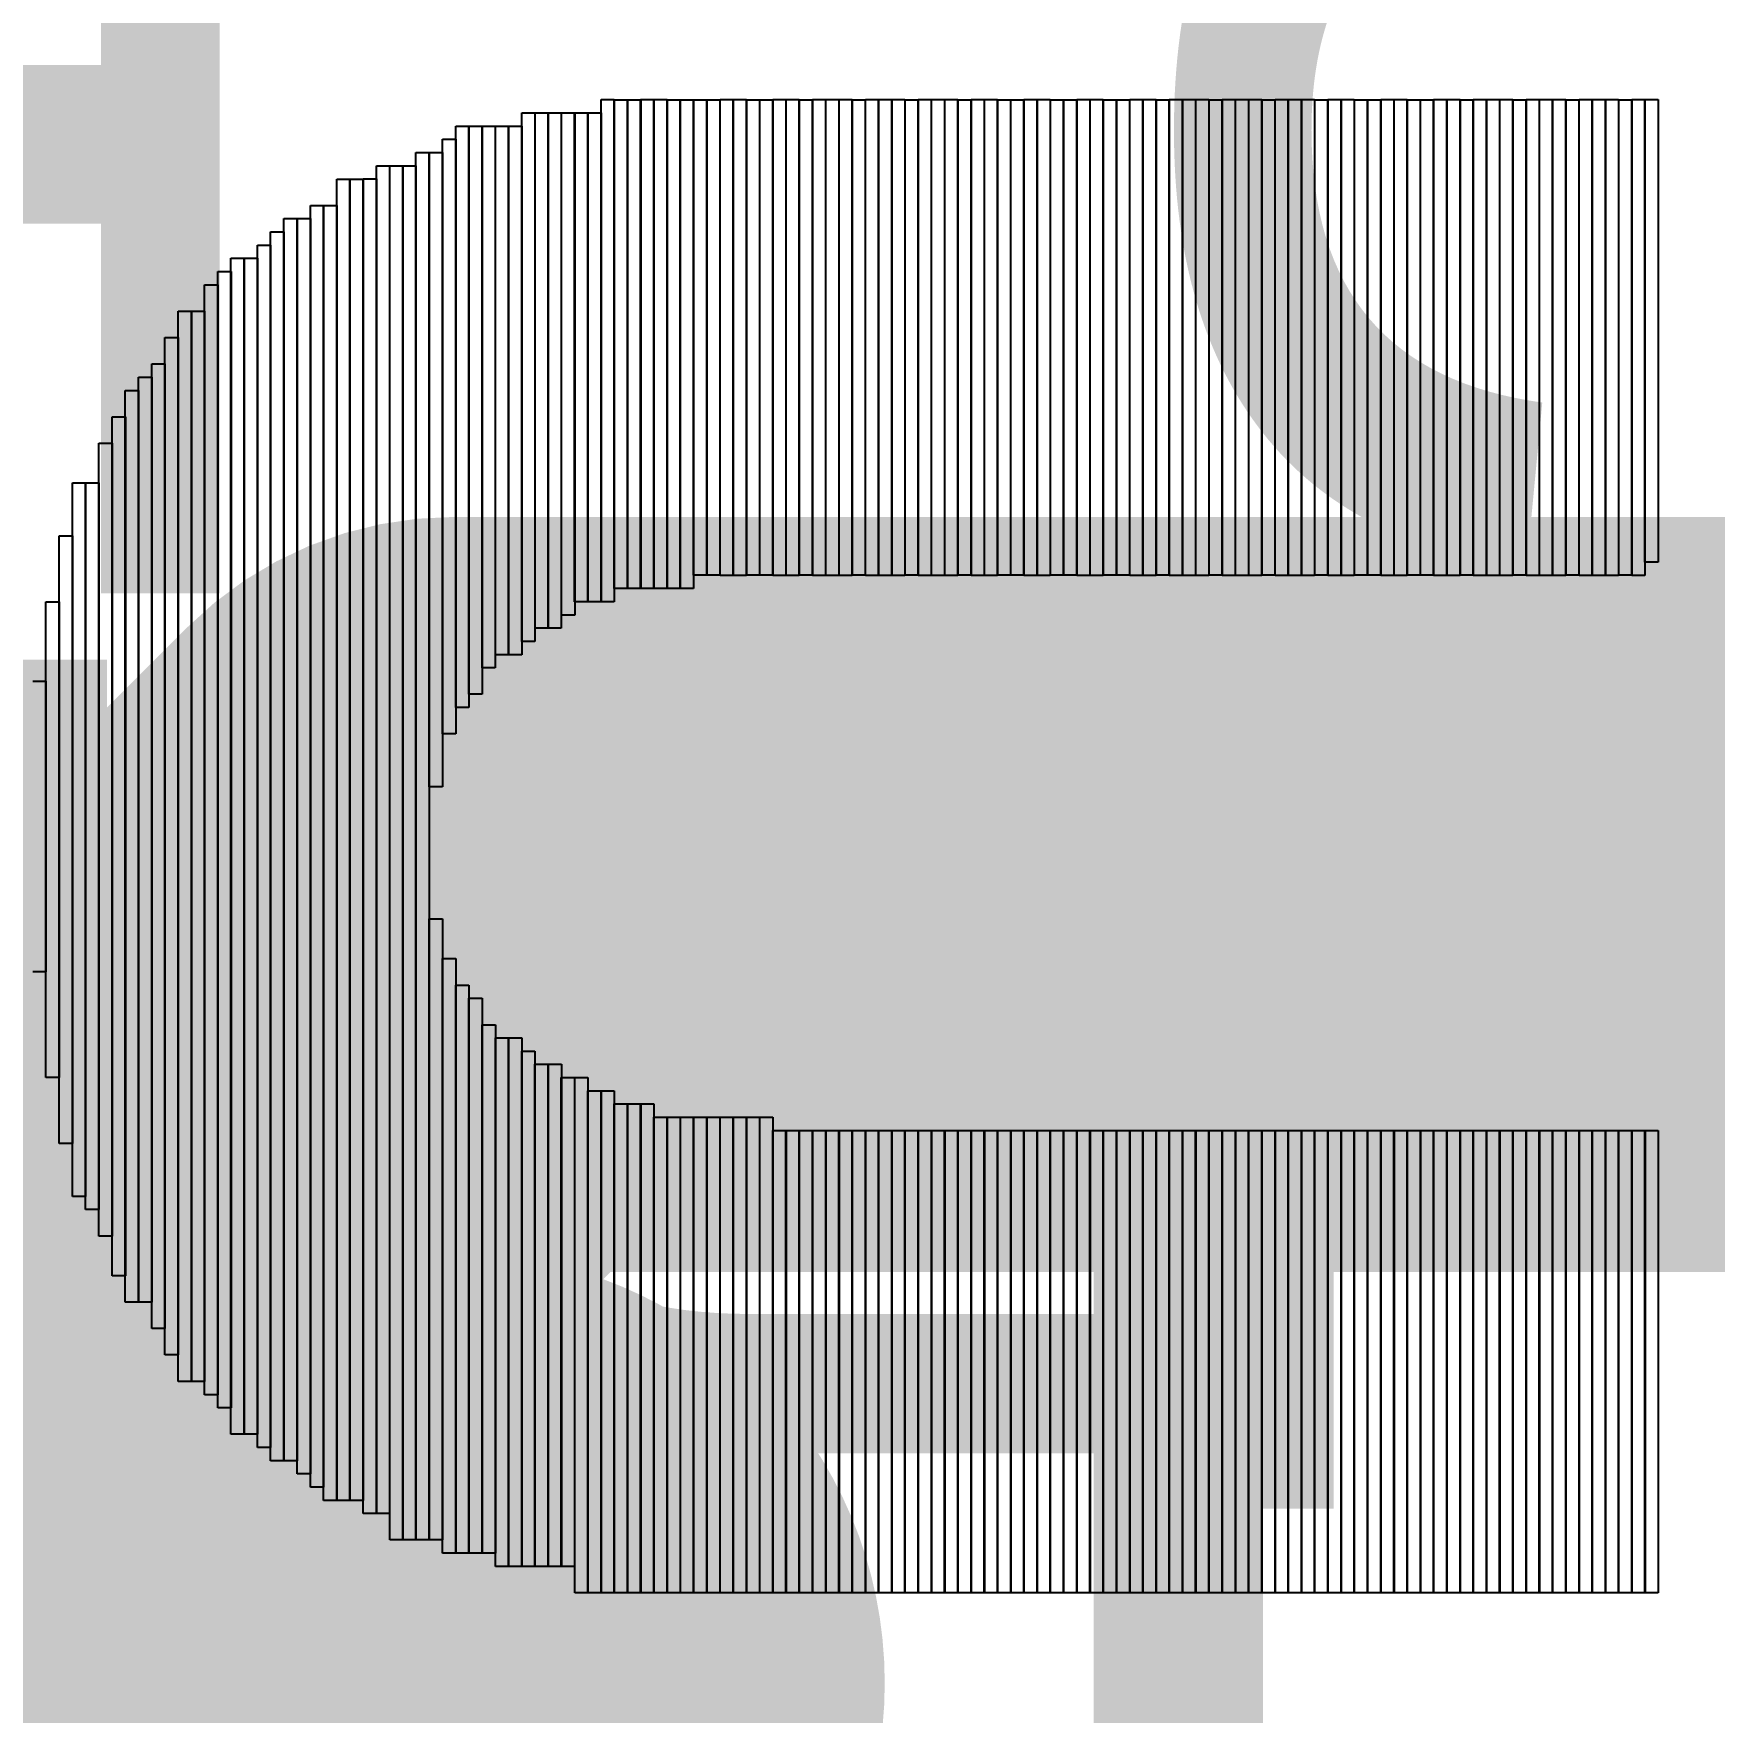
# Model space of a CAD drawing. Header units: inches. Extents: x -2.12 to 4.45, y -3.15 to 1.57.
# Drawn here: x -0.4183 to -0.3181, y -0.2493 to -0.1493 of the extents above; entities that cross this region are included whole.
import ezdxf

# ---------------------------------------------------------------- set-up
doc = ezdxf.new("R2010")
doc.units = ezdxf.units.IN
doc.header["$MEASUREMENT"] = 0
for name, color, linetype in [('Bottom', 5, 'Continuous'), ('Bottom 3D Body', 56, 'Continuous'), ('Bottom Overlay', 54, 'Continuous'), ('Bottom Paste', 16, 'Continuous'), ('Bottom Solder', 6, 'Continuous'), ('Measures', 56, 'Continuous'), ('Top', 1, 'Continuous'), ('tPlace', 56, 'Continuous')]:
    doc.layers.add(name, color=color, linetype=linetype)
doc.styles.add('Arial', font='', dxfattribs={"height": 0.2})
doc.styles.add('Courier New', font='', dxfattribs={"height": 0.2})
doc.styles.get('Arial').set_extended_font_data('Arial')
doc.styles.get('Courier New').set_extended_font_data('Courier New')

# ---------------------------------------------------------------- blocks, each defined once
blk = doc.blocks.new('CONN_QTH_030_02_L_D_A_K_FR_S00_72')
at = {"layer": 'Measures', "style": 'Courier New'}
blk.add_text('0.032in/0.813mm', height=0.03875, dxfattribs=at).set_placement((-0.952, -0.136))
blk = doc.blocks.new('TP11R_B_78')
at = {"layer": 'Bottom'}
h = blk.add_hatch(color=5, dxfattribs=at)
edge = h.paths.add_edge_path()
edge.add_arc((0, 0), 0.02166, 0, 360)
at = {"layer": 'Bottom Paste'}
h = blk.add_hatch(color=16, dxfattribs=at)
edge = h.paths.add_edge_path()
edge.add_arc((0, 0), 0.02166, 0, 360)
at = {"layer": 'Bottom Solder'}
h = blk.add_hatch(color=6, dxfattribs=at)
edge = h.paths.add_edge_path()
edge.add_arc((0, 0), 0.02566, 0, 360)
at = {"layer": 'Bottom 3D Body', "style": 'Courier New', "text_generation_flag": 2}
blk.add_text('>TP_SIGNAL_NAME', height=0.0610235, rotation=180, dxfattribs=at).set_placement((0, 0.075))

msp = doc.modelspace()

# ---------------------------------------------------------------- linework, layer by layer
at = {"layer": 'Bottom', "const_width": 0.05}
msp.add_lwpolyline([(-0.4932, -0.24761), (-0.3932, -0.24761)], dxfattribs=at)
at = {"layer": 'Bottom', "const_width": 0.025}
msp.add_lwpolyline([(-0.4057, -0.24761, 1), (-0.3807, -0.24761, 1)], format="xyb", close=True, dxfattribs=at)
at = {"layer": 'Top', "const_width": 0.045}
for points in [[(-0.4412, -0.24861), (-0.3932, -0.20061)], [(-0.3932, -0.20061), (0.0078, -0.20061)]]:
    msp.add_lwpolyline(points, dxfattribs=at)
at = {"layer": 'Top', "const_width": 0.0225}
msp.add_lwpolyline([(-0.40445, -0.20061, 1), (-0.38195, -0.20061, 1)], format="xyb", close=True, dxfattribs=at)
msp.add_lwpolyline([(-0.40445, -0.20061, 1), (-0.38195, -0.20061, 1)], format="xyb", close=True, dxfattribs=at)
at = {"layer": 'tPlace'}
for p, q in [((-0.38917, -0.18553), (-0.38917, -0.15404)), ((-0.38917, -0.15404), (-0.38838, -0.15404)), ((-0.38838, -0.15404), (-0.38838, -0.18553)), ((-0.388375, -0.184745), (-0.388375, -0.154035)), ((-0.388375, -0.154035), (-0.387595, -0.154035)), ((-0.387595, -0.154035), (-0.387595, -0.184745)), ((-0.38759, -0.18474), (-0.38759, -0.15404)), ((-0.38759, -0.15404), (-0.38681, -0.15404)), ((-0.38681, -0.15404), (-0.38681, -0.18474)), ((-0.386805, -0.183955), (-0.386805, -0.154035)), ((-0.386805, -0.154035), (-0.386015, -0.154035)), ((-0.38602, -0.18317), (-0.38602, -0.15404)), ((-0.38602, -0.15404), (-0.38523, -0.15404)), ((-0.386015, -0.154035), (-0.386015, -0.183955)), ((-0.38523, -0.18317), (-0.38523, -0.15404)), ((-0.38523, -0.15404), (-0.38444, -0.15404)), ((-0.38523, -0.15404), (-0.38523, -0.18317)), ((-0.384445, -0.183165), (-0.384445, -0.153245)), ((-0.384445, -0.153245), (-0.383655, -0.153245)), ((-0.38444, -0.15404), (-0.38444, -0.18317)), ((-0.38366, -0.18238), (-0.38366, -0.15325)), ((-0.38366, -0.15325), (-0.38287, -0.15325)), ((-0.383655, -0.153245), (-0.383655, -0.183165)), ((-0.38287, -0.18238), (-0.38287, -0.15325)), ((-0.38287, -0.15325), (-0.38208, -0.15325)), ((-0.38287, -0.15325), (-0.38287, -0.18238)), ((-0.382085, -0.182385), (-0.382085, -0.153245)), ((-0.382085, -0.153245), (-0.381295, -0.153245)), ((-0.38208, -0.15325), (-0.38208, -0.18238)), ((-0.381295, -0.182385), (-0.381295, -0.153245)), ((-0.381295, -0.153245), (-0.380505, -0.153245)), ((-0.381295, -0.153245), (-0.381295, -0.182385)), ((-0.38051, -0.18238), (-0.38051, -0.15325)), ((-0.38051, -0.15325), (-0.37972, -0.15325)), ((-0.380505, -0.153245), (-0.380505, -0.182385)), ((-0.37972, -0.18238), (-0.37972, -0.15325)), ((-0.37972, -0.15325), (-0.37893, -0.15325)), ((-0.37972, -0.15325), (-0.37972, -0.18238)), ((-0.37893, -0.18159), (-0.37893, -0.15325)), ((-0.37893, -0.15325), (-0.37815, -0.15325)), ((-0.37893, -0.15325), (-0.37893, -0.18238)), ((-0.37815, -0.15325), (-0.37815, -0.18159)), ((-0.37814, -0.18159), (-0.37814, -0.15325)), ((-0.37814, -0.15325), (-0.37736, -0.15325)), ((-0.37736, -0.15325), (-0.37736, -0.18159)), ((-0.377355, -0.181595), (-0.377355, -0.153245)), ((-0.377355, -0.153245), (-0.376575, -0.153245)), ((-0.376575, -0.153245), (-0.376575, -0.181595)), ((-0.376565, -0.181595), (-0.376565, -0.153245)), ((-0.376565, -0.153245), (-0.375785, -0.153245)), ((-0.375785, -0.153245), (-0.375785, -0.181595)), ((-0.37578, -0.18159), (-0.37578, -0.15325)), ((-0.37578, -0.15325), (-0.375, -0.15325)), ((-0.375, -0.15325), (-0.375, -0.18159)), ((-0.37499, -0.18159), (-0.37499, -0.15325)), ((-0.37499, -0.15325), (-0.37421, -0.15325)), ((-0.37421, -0.15325), (-0.37421, -0.18159)), ((-0.374205, -0.181595), (-0.374205, -0.153245)), ((-0.374205, -0.153245), (-0.373425, -0.153245)), ((-0.373425, -0.153245), (-0.373425, -0.181595)), ((-0.373415, -0.181595), (-0.373415, -0.153245)), ((-0.373415, -0.153245), (-0.372635, -0.153245)), ((-0.372635, -0.153245), (-0.372635, -0.181595)), ((-0.37263, -0.18159), (-0.37263, -0.15325)), ((-0.37263, -0.15325), (-0.37185, -0.15325)), ((-0.37185, -0.15325), (-0.37185, -0.18159)), ((-0.371845, -0.181595), (-0.371845, -0.153245)), ((-0.371845, -0.153245), (-0.371065, -0.153245)), ((-0.371065, -0.153245), (-0.371065, -0.181595)), ((-0.371055, -0.181595), (-0.371055, -0.153245)), ((-0.371055, -0.153245), (-0.370275, -0.153245)), ((-0.370275, -0.153245), (-0.370275, -0.181595)), ((-0.370265, -0.181595), (-0.370265, -0.153245)), ((-0.370265, -0.153245), (-0.369485, -0.153245)), ((-0.369485, -0.153245), (-0.369485, -0.181595)), ((-0.36948, -0.18159), (-0.36948, -0.15325)), ((-0.36948, -0.15325), (-0.3687, -0.15325)), ((-0.3687, -0.15325), (-0.3687, -0.18159)), ((-0.368695, -0.181595), (-0.368695, -0.153245)), ((-0.368695, -0.153245), (-0.367915, -0.153245)), ((-0.367915, -0.153245), (-0.367915, -0.181595)), ((-0.367905, -0.181595), (-0.367905, -0.153245)), ((-0.367905, -0.153245), (-0.367125, -0.153245)), ((-0.367125, -0.153245), (-0.367125, -0.181595)), ((-0.367115, -0.181595), (-0.367115, -0.153245)), ((-0.367115, -0.153245), (-0.366335, -0.153245)), ((-0.366335, -0.153245), (-0.366335, -0.181595)), ((-0.36633, -0.18159), (-0.36633, -0.15325)), ((-0.36633, -0.15325), (-0.36555, -0.15325)), ((-0.36555, -0.15325), (-0.36555, -0.18159)), ((-0.365545, -0.181595), (-0.365545, -0.153245)), ((-0.365545, -0.153245), (-0.364765, -0.153245)), ((-0.364765, -0.153245), (-0.364765, -0.181595)), ((-0.364755, -0.181595), (-0.364755, -0.153245)), ((-0.364755, -0.153245), (-0.363975, -0.153245)), ((-0.363975, -0.153245), (-0.363975, -0.181595)), ((-0.363965, -0.181595), (-0.363965, -0.153245)), ((-0.363965, -0.153245), (-0.363185, -0.153245)), ((-0.363185, -0.153245), (-0.363185, -0.181595)), ((-0.36318, -0.18159), (-0.36318, -0.15325)), ((-0.36318, -0.15325), (-0.3624, -0.15325)), ((-0.3624, -0.15325), (-0.3624, -0.18159)), ((-0.362395, -0.181595), (-0.362395, -0.153245)), ((-0.362395, -0.153245), (-0.361615, -0.153245)), ((-0.361615, -0.153245), (-0.361615, -0.181595)), ((-0.361605, -0.181595), (-0.361605, -0.153245)), ((-0.361605, -0.153245), (-0.360825, -0.153245)), ((-0.360825, -0.153245), (-0.360825, -0.181595)), ((-0.36082, -0.18159), (-0.36082, -0.15325)), ((-0.36082, -0.15325), (-0.36004, -0.15325)), ((-0.36004, -0.15325), (-0.36004, -0.18159)), ((-0.36003, -0.18159), (-0.36003, -0.15325)), ((-0.36003, -0.15325), (-0.35925, -0.15325)), ((-0.35925, -0.15325), (-0.35925, -0.18159)), ((-0.359245, -0.181595), (-0.359245, -0.153245)), ((-0.359245, -0.153245), (-0.358465, -0.153245)), ((-0.358465, -0.153245), (-0.358465, -0.181595)), ((-0.358455, -0.181595), (-0.358455, -0.153245)), ((-0.358455, -0.153245), (-0.357675, -0.153245)), ((-0.357675, -0.153245), (-0.357675, -0.181595)), ((-0.35767, -0.18159), (-0.35767, -0.15325)), ((-0.35767, -0.15325), (-0.35689, -0.15325)), ((-0.35689, -0.15325), (-0.35689, -0.18159)), ((-0.35688, -0.18159), (-0.35688, -0.15325)), ((-0.35688, -0.15325), (-0.3561, -0.15325)), ((-0.3561, -0.15325), (-0.3561, -0.18159)), ((-0.356095, -0.181595), (-0.356095, -0.153245)), ((-0.356095, -0.153245), (-0.355315, -0.153245)), ((-0.355315, -0.153245), (-0.355315, -0.181595)), ((-0.355305, -0.181595), (-0.355305, -0.153245)), ((-0.355305, -0.153245), (-0.354525, -0.153245)), ((-0.354525, -0.153245), (-0.354525, -0.181595)), ((-0.35452, -0.18159), (-0.35452, -0.15325)), ((-0.35452, -0.15325), (-0.35374, -0.15325)), ((-0.35374, -0.15325), (-0.35374, -0.18159)), ((-0.35373, -0.18159), (-0.35373, -0.15325)), ((-0.35373, -0.15325), (-0.35295, -0.15325)), ((-0.35295, -0.15325), (-0.35295, -0.18159)), ((-0.352945, -0.181595), (-0.352945, -0.153245)), ((-0.352945, -0.153245), (-0.352165, -0.153245)), ((-0.352165, -0.153245), (-0.352165, -0.181595)), ((-0.352155, -0.181595), (-0.352155, -0.153245)), ((-0.352155, -0.153245), (-0.351375, -0.153245)), ((-0.351375, -0.153245), (-0.351375, -0.181595)), ((-0.35137, -0.18159), (-0.35137, -0.15325)), ((-0.35137, -0.15325), (-0.35059, -0.15325)), ((-0.35059, -0.15325), (-0.35059, -0.18159)), ((-0.350585, -0.181595), (-0.350585, -0.153245)), ((-0.350585, -0.153245), (-0.349805, -0.153245)), ((-0.349805, -0.153245), (-0.349805, -0.181595)), ((-0.349795, -0.181595), (-0.349795, -0.153245)), ((-0.349795, -0.153245), (-0.349015, -0.153245)), ((-0.349015, -0.153245), (-0.349015, -0.181595)), ((-0.349005, -0.181595), (-0.349005, -0.153245)), ((-0.349005, -0.153245), (-0.348225, -0.153245)), ((-0.348225, -0.153245), (-0.348225, -0.181595)), ((-0.34822, -0.18159), (-0.34822, -0.15325)), ((-0.34822, -0.15325), (-0.34744, -0.15325)), ((-0.34744, -0.15325), (-0.34744, -0.18159)), ((-0.347435, -0.181595), (-0.347435, -0.153245)), ((-0.347435, -0.153245), (-0.346655, -0.153245)), ((-0.346655, -0.153245), (-0.346655, -0.181595)), ((-0.346645, -0.181595), (-0.346645, -0.153245)), ((-0.346645, -0.153245), (-0.345865, -0.153245)), ((-0.345865, -0.153245), (-0.345865, -0.181595)), ((-0.345855, -0.181595), (-0.345855, -0.153245)), ((-0.345855, -0.153245), (-0.345075, -0.153245)), ((-0.345075, -0.153245), (-0.345075, -0.181595)), ((-0.34507, -0.18159), (-0.34507, -0.15325)), ((-0.34507, -0.15325), (-0.34429, -0.15325)), ((-0.34429, -0.15325), (-0.34429, -0.18159)), ((-0.344285, -0.181595), (-0.344285, -0.153245)), ((-0.344285, -0.153245), (-0.343505, -0.153245)), ((-0.343505, -0.153245), (-0.343505, -0.181595)), ((-0.343495, -0.181595), (-0.343495, -0.153245)), ((-0.343495, -0.153245), (-0.342715, -0.153245)), ((-0.342715, -0.153245), (-0.342715, -0.181595)), ((-0.342705, -0.181595), (-0.342705, -0.153245)), ((-0.342705, -0.153245), (-0.341925, -0.153245)), ((-0.341925, -0.153245), (-0.341925, -0.181595)), ((-0.34192, -0.18159), (-0.34192, -0.15325)), ((-0.34192, -0.15325), (-0.34114, -0.15325)), ((-0.34114, -0.15325), (-0.34114, -0.18159)), ((-0.341135, -0.181595), (-0.341135, -0.153245)), ((-0.341135, -0.153245), (-0.340355, -0.153245)), ((-0.340355, -0.153245), (-0.340355, -0.181595)), ((-0.340345, -0.181595), (-0.340345, -0.153245)), ((-0.340345, -0.153245), (-0.339565, -0.153245)), ((-0.339565, -0.153245), (-0.339565, -0.181595)), ((-0.33956, -0.18159), (-0.33956, -0.15325)), ((-0.33956, -0.15325), (-0.33878, -0.15325)), ((-0.33878, -0.15325), (-0.33878, -0.18159)), ((-0.33877, -0.18159), (-0.33877, -0.15325)), ((-0.33877, -0.15325), (-0.33799, -0.15325)), ((-0.33799, -0.15325), (-0.33799, -0.18159)), ((-0.337985, -0.181595), (-0.337985, -0.153245)), ((-0.337985, -0.153245), (-0.337205, -0.153245)), ((-0.337205, -0.153245), (-0.337205, -0.181595)), ((-0.337195, -0.181595), (-0.337195, -0.153245)), ((-0.337195, -0.153245), (-0.336415, -0.153245)), ((-0.336415, -0.153245), (-0.336415, -0.181595)), ((-0.33641, -0.18159), (-0.33641, -0.15325)), ((-0.33641, -0.15325), (-0.33563, -0.15325)), ((-0.33563, -0.15325), (-0.33563, -0.18159)), ((-0.33562, -0.18159), (-0.33562, -0.15325)), ((-0.33562, -0.15325), (-0.33484, -0.15325)), ((-0.33484, -0.15325), (-0.33484, -0.18159)), ((-0.334835, -0.181595), (-0.334835, -0.153245)), ((-0.334835, -0.153245), (-0.334055, -0.153245)), ((-0.334055, -0.153245), (-0.334055, -0.181595)), ((-0.334045, -0.181595), (-0.334045, -0.153245)), ((-0.334045, -0.153245), (-0.333265, -0.153245)), ((-0.333265, -0.153245), (-0.333265, -0.181595)), ((-0.33326, -0.18159), (-0.33326, -0.15325)), ((-0.33326, -0.15325), (-0.33248, -0.15325)), ((-0.33248, -0.15325), (-0.33248, -0.18159)), ((-0.332475, -0.181595), (-0.332475, -0.153245)), ((-0.332475, -0.153245), (-0.331695, -0.153245)), ((-0.331695, -0.153245), (-0.331695, -0.181595)), ((-0.331685, -0.181595), (-0.331685, -0.153245)), ((-0.331685, -0.153245), (-0.330905, -0.153245)), ((-0.330905, -0.153245), (-0.330905, -0.181595)), ((-0.330895, -0.181595), (-0.330895, -0.153245)), ((-0.330895, -0.153245), (-0.330115, -0.153245)), ((-0.330115, -0.153245), (-0.330115, -0.181595)), ((-0.33011, -0.18159), (-0.33011, -0.15325)), ((-0.33011, -0.15325), (-0.32933, -0.15325)), ((-0.32933, -0.15325), (-0.32933, -0.18159)), ((-0.329325, -0.181595), (-0.329325, -0.153245)), ((-0.329325, -0.153245), (-0.328545, -0.153245)), ((-0.328545, -0.153245), (-0.328545, -0.181595)), ((-0.328535, -0.181595), (-0.328535, -0.153245)), ((-0.328535, -0.153245), (-0.327755, -0.153245)), ((-0.327755, -0.153245), (-0.327755, -0.181595)), ((-0.327745, -0.181595), (-0.327745, -0.153245)), ((-0.327745, -0.153245), (-0.326965, -0.153245)), ((-0.326965, -0.153245), (-0.326965, -0.181595)), ((-0.32696, -0.18159), (-0.32696, -0.15325)), ((-0.32696, -0.15325), (-0.32618, -0.15325)), ((-0.32618, -0.15325), (-0.32618, -0.18159)), ((-0.326175, -0.181595), (-0.326175, -0.153245)), ((-0.326175, -0.153245), (-0.325395, -0.153245)), ((-0.325395, -0.153245), (-0.325395, -0.181595)), ((-0.325385, -0.181595), (-0.325385, -0.153245)), ((-0.325385, -0.153245), (-0.324605, -0.153245)), ((-0.324605, -0.153245), (-0.324605, -0.181595)), ((-0.324595, -0.181595), (-0.324595, -0.153245)), ((-0.324595, -0.153245), (-0.323815, -0.153245)), ((-0.323815, -0.153245), (-0.323815, -0.181595)), ((-0.32381, -0.18159), (-0.32381, -0.15325)), ((-0.32381, -0.15325), (-0.32303, -0.15325)), ((-0.32303, -0.15325), (-0.32303, -0.18159)), ((-0.323025, -0.181595), (-0.323025, -0.153245)), ((-0.323025, -0.153245), (-0.322245, -0.153245)), ((-0.322245, -0.180805), (-0.322245, -0.153245)), ((-0.322245, -0.153245), (-0.321455, -0.153245)), ((-0.322245, -0.153245), (-0.322245, -0.181595)), ((-0.321455, -0.153245), (-0.321455, -0.180805)), ((-0.393105, -0.189465), (-0.393105, -0.154825)), ((-0.393105, -0.154825), (-0.392315, -0.154825)), ((-0.39232, -0.18868), (-0.39232, -0.15483)), ((-0.39232, -0.15483), (-0.39153, -0.15483)), ((-0.392315, -0.154825), (-0.392315, -0.189465)), ((-0.391535, -0.187105), (-0.391535, -0.154825)), ((-0.391535, -0.154825), (-0.390745, -0.154825)), ((-0.39153, -0.15483), (-0.39153, -0.18868)), ((-0.390745, -0.154825), (-0.390745, -0.187105)), ((-0.39074, -0.18632), (-0.39074, -0.15482)), ((-0.39074, -0.15482), (-0.38996, -0.15482)), ((-0.38996, -0.15482), (-0.38996, -0.18632)), ((-0.38995, -0.18632), (-0.38995, -0.15482)), ((-0.38995, -0.15482), (-0.38917, -0.15482)), ((-0.38917, -0.15482), (-0.38917, -0.18632)), ((-0.393895, -0.191045), (-0.393895, -0.155605)), ((-0.393895, -0.155605), (-0.393105, -0.155605)), ((-0.393105, -0.155605), (-0.393105, -0.191045)), ((-0.39783, -0.2375), (-0.39783, -0.15719)), ((-0.39783, -0.15719), (-0.39704, -0.15719)), ((-0.39704, -0.15719), (-0.39704, -0.2375)), ((-0.397035, -0.239075), (-0.397035, -0.157185)), ((-0.397035, -0.157185), (-0.396255, -0.157185)), ((-0.396255, -0.239075), (-0.396255, -0.157185)), ((-0.396255, -0.157185), (-0.395475, -0.157185)), ((-0.396255, -0.157185), (-0.396255, -0.239075)), ((-0.395475, -0.157185), (-0.395475, -0.239075)), ((-0.39547, -0.23907), (-0.39547, -0.1564)), ((-0.39547, -0.1564), (-0.39468, -0.1564)), ((-0.39468, -0.19419), (-0.39468, -0.1564)), ((-0.39468, -0.1564), (-0.39389, -0.1564)), ((-0.39468, -0.1564), (-0.39468, -0.23907)), ((-0.39389, -0.1564), (-0.39389, -0.19419)), ((-0.400195, -0.236715), (-0.400195, -0.157975)), ((-0.400195, -0.157975), (-0.399405, -0.157975)), ((-0.399405, -0.236715), (-0.399405, -0.157975)), ((-0.399405, -0.157975), (-0.398615, -0.157975)), ((-0.399405, -0.157975), (-0.399405, -0.236715)), ((-0.39862, -0.2375), (-0.39862, -0.15797)), ((-0.39862, -0.15797), (-0.39783, -0.15797)), ((-0.398615, -0.157975), (-0.398615, -0.236715)), ((-0.39783, -0.15797), (-0.39783, -0.2375)), ((-0.401765, -0.235925), (-0.401765, -0.159545)), ((-0.401765, -0.159545), (-0.400975, -0.159545)), ((-0.400975, -0.236715), (-0.400975, -0.159545)), ((-0.400975, -0.159545), (-0.400195, -0.159545)), ((-0.400975, -0.159545), (-0.400975, -0.235925)), ((-0.400195, -0.159545), (-0.400195, -0.236715)), ((-0.40413, -0.23435), (-0.40413, -0.16112)), ((-0.40413, -0.16112), (-0.40334, -0.16112)), ((-0.403345, -0.234355), (-0.403345, -0.160335)), ((-0.403345, -0.160335), (-0.402555, -0.160335)), ((-0.40334, -0.16112), (-0.40334, -0.23435)), ((-0.402555, -0.235135), (-0.402555, -0.160335)), ((-0.402555, -0.160335), (-0.401765, -0.160335)), ((-0.402555, -0.160335), (-0.402555, -0.234355)), ((-0.401765, -0.160335), (-0.401765, -0.235135)), ((-0.40492, -0.23356), (-0.40492, -0.16191)), ((-0.40492, -0.16191), (-0.40413, -0.16191)), ((-0.40413, -0.16191), (-0.40413, -0.23356)), ((-0.406495, -0.232775), (-0.406495, -0.162695)), ((-0.406495, -0.162695), (-0.405705, -0.162695)), ((-0.405705, -0.232775), (-0.405705, -0.162695)), ((-0.405705, -0.162695), (-0.404915, -0.162695)), ((-0.405705, -0.162695), (-0.405705, -0.232775)), ((-0.404915, -0.162695), (-0.404915, -0.232775)), ((-0.40728, -0.2312), (-0.40728, -0.16349)), ((-0.40728, -0.16349), (-0.40649, -0.16349)), ((-0.40649, -0.16349), (-0.40649, -0.2312)), ((-0.408065, -0.230415), (-0.408065, -0.164275)), ((-0.408065, -0.164275), (-0.407275, -0.164275)), ((-0.407275, -0.164275), (-0.407275, -0.230415)), ((-0.409645, -0.229625), (-0.409645, -0.165845)), ((-0.409645, -0.165845), (-0.408855, -0.165845)), ((-0.408855, -0.229625), (-0.408855, -0.165845)), ((-0.408855, -0.165845), (-0.408065, -0.165845)), ((-0.408855, -0.165845), (-0.408855, -0.229625)), ((-0.408065, -0.165845), (-0.408065, -0.229625)), ((-0.41043, -0.22805), (-0.41043, -0.16742)), ((-0.41043, -0.16742), (-0.40964, -0.16742)), ((-0.40964, -0.16742), (-0.40964, -0.22805)), ((-0.411215, -0.226475), (-0.411215, -0.168995)), ((-0.411215, -0.168995), (-0.410425, -0.168995)), ((-0.410425, -0.168995), (-0.410425, -0.226475)), ((-0.412005, -0.224905), (-0.412005, -0.169785)), ((-0.412005, -0.169785), (-0.411215, -0.169785)), ((-0.411215, -0.169785), (-0.411215, -0.224905)), ((-0.41279, -0.2249), (-0.41279, -0.17057)), ((-0.41279, -0.17057), (-0.412, -0.17057)), ((-0.412, -0.17057), (-0.412, -0.2249)), ((-0.413575, -0.223325), (-0.413575, -0.172145)), ((-0.413575, -0.172145), (-0.412785, -0.172145)), ((-0.412785, -0.172145), (-0.412785, -0.223325)), ((-0.414365, -0.220965), (-0.414365, -0.173725)), ((-0.414365, -0.173725), (-0.413575, -0.173725)), ((-0.413575, -0.173725), (-0.413575, -0.220965)), ((-0.415945, -0.218605), (-0.415945, -0.176085)), ((-0.415945, -0.176085), (-0.415155, -0.176085)), ((-0.415155, -0.219385), (-0.415155, -0.176085)), ((-0.415155, -0.176085), (-0.414365, -0.176085)), ((-0.415155, -0.176085), (-0.415155, -0.218605)), ((-0.414365, -0.176085), (-0.414365, -0.219385)), ((-0.416725, -0.215455), (-0.416725, -0.179235)), ((-0.416725, -0.179235), (-0.415935, -0.179235)), ((-0.415935, -0.179235), (-0.415935, -0.215455)), ((-0.321455, -0.180805), (-0.322245, -0.180805)), ((-0.37815, -0.18159), (-0.37893, -0.18159)), ((-0.37736, -0.18159), (-0.37814, -0.18159)), ((-0.376575, -0.181595), (-0.377355, -0.181595)), ((-0.375785, -0.181595), (-0.376565, -0.181595)), ((-0.375, -0.18159), (-0.37578, -0.18159)), ((-0.37421, -0.18159), (-0.37499, -0.18159)), ((-0.373425, -0.181595), (-0.374205, -0.181595)), ((-0.372635, -0.181595), (-0.373415, -0.181595)), ((-0.37185, -0.18159), (-0.37263, -0.18159)), ((-0.371065, -0.181595), (-0.371845, -0.181595)), ((-0.370275, -0.181595), (-0.371055, -0.181595)), ((-0.369485, -0.181595), (-0.370265, -0.181595)), ((-0.3687, -0.18159), (-0.36948, -0.18159)), ((-0.367915, -0.181595), (-0.368695, -0.181595)), ((-0.367125, -0.181595), (-0.367905, -0.181595)), ((-0.366335, -0.181595), (-0.367115, -0.181595)), ((-0.36555, -0.18159), (-0.36633, -0.18159)), ((-0.364765, -0.181595), (-0.365545, -0.181595)), ((-0.363975, -0.181595), (-0.364755, -0.181595)), ((-0.363185, -0.181595), (-0.363965, -0.181595)), ((-0.3624, -0.18159), (-0.36318, -0.18159)), ((-0.361615, -0.181595), (-0.362395, -0.181595)), ((-0.360825, -0.181595), (-0.361605, -0.181595)), ((-0.36004, -0.18159), (-0.36082, -0.18159)), ((-0.35925, -0.18159), (-0.36003, -0.18159)), ((-0.358465, -0.181595), (-0.359245, -0.181595)), ((-0.357675, -0.181595), (-0.358455, -0.181595)), ((-0.35689, -0.18159), (-0.35767, -0.18159)), ((-0.3561, -0.18159), (-0.35688, -0.18159)), ((-0.355315, -0.181595), (-0.356095, -0.181595)), ((-0.354525, -0.181595), (-0.355305, -0.181595)), ((-0.35374, -0.18159), (-0.35452, -0.18159)), ((-0.35295, -0.18159), (-0.35373, -0.18159)), ((-0.352165, -0.181595), (-0.352945, -0.181595)), ((-0.351375, -0.181595), (-0.352155, -0.181595)), ((-0.35059, -0.18159), (-0.35137, -0.18159)), ((-0.349805, -0.181595), (-0.350585, -0.181595)), ((-0.349015, -0.181595), (-0.349795, -0.181595)), ((-0.348225, -0.181595), (-0.349005, -0.181595)), ((-0.34744, -0.18159), (-0.34822, -0.18159)), ((-0.346655, -0.181595), (-0.347435, -0.181595)), ((-0.345865, -0.181595), (-0.346645, -0.181595)), ((-0.345075, -0.181595), (-0.345855, -0.181595)), ((-0.34429, -0.18159), (-0.34507, -0.18159)), ((-0.343505, -0.181595), (-0.344285, -0.181595)), ((-0.342715, -0.181595), (-0.343495, -0.181595)), ((-0.341925, -0.181595), (-0.342705, -0.181595)), ((-0.34114, -0.18159), (-0.34192, -0.18159)), ((-0.340355, -0.181595), (-0.341135, -0.181595)), ((-0.339565, -0.181595), (-0.340345, -0.181595)), ((-0.33878, -0.18159), (-0.33956, -0.18159)), ((-0.33799, -0.18159), (-0.33877, -0.18159)), ((-0.337205, -0.181595), (-0.337985, -0.181595)), ((-0.336415, -0.181595), (-0.337195, -0.181595)), ((-0.33563, -0.18159), (-0.33641, -0.18159)), ((-0.33484, -0.18159), (-0.33562, -0.18159)), ((-0.334055, -0.181595), (-0.334835, -0.181595)), ((-0.333265, -0.181595), (-0.334045, -0.181595)), ((-0.33248, -0.18159), (-0.33326, -0.18159)), ((-0.331695, -0.181595), (-0.332475, -0.181595)), ((-0.330905, -0.181595), (-0.331685, -0.181595)), ((-0.330115, -0.181595), (-0.330895, -0.181595)), ((-0.32933, -0.18159), (-0.33011, -0.18159)), ((-0.328545, -0.181595), (-0.329325, -0.181595)), ((-0.327755, -0.181595), (-0.328535, -0.181595)), ((-0.326965, -0.181595), (-0.327745, -0.181595)), ((-0.32618, -0.18159), (-0.32696, -0.18159)), ((-0.325395, -0.181595), (-0.326175, -0.181595)), ((-0.324605, -0.181595), (-0.325385, -0.181595)), ((-0.323815, -0.181595), (-0.324595, -0.181595)), ((-0.32303, -0.18159), (-0.32381, -0.18159)), ((-0.322245, -0.181595), (-0.323025, -0.181595)), ((-0.417515, -0.211515), (-0.417515, -0.183175)), ((-0.417515, -0.183175), (-0.416725, -0.183175)), ((-0.416725, -0.183175), (-0.416725, -0.211515)), ((-0.38523, -0.18317), (-0.38602, -0.18317)), ((-0.38444, -0.18317), (-0.38523, -0.18317)), ((-0.383655, -0.183165), (-0.384445, -0.183165)), ((-0.38287, -0.18238), (-0.38366, -0.18238)), ((-0.38208, -0.18238), (-0.38287, -0.18238)), ((-0.381295, -0.182385), (-0.382085, -0.182385)), ((-0.380505, -0.182385), (-0.381295, -0.182385)), ((-0.37972, -0.18238), (-0.38051, -0.18238)), ((-0.37893, -0.18238), (-0.37972, -0.18238)), ((-0.386015, -0.183955), (-0.386805, -0.183955)), ((-0.387595, -0.184745), (-0.388375, -0.184745)), ((-0.38681, -0.18474), (-0.38759, -0.18474)), ((-0.38838, -0.18553), (-0.38917, -0.18553)), ((-0.390745, -0.187105), (-0.391535, -0.187105)), ((-0.38996, -0.18632), (-0.39074, -0.18632)), ((-0.38917, -0.18632), (-0.38995, -0.18632)), ((-0.418305, -0.187895), (-0.417515, -0.187895)), ((-0.417515, -0.187895), (-0.417515, -0.205215)), ((-0.39153, -0.18868), (-0.39232, -0.18868)), ((-0.392315, -0.189465), (-0.393105, -0.189465)), ((-0.393105, -0.191045), (-0.393895, -0.191045)), ((-0.39389, -0.19419), (-0.39468, -0.19419)), ((-0.394675, -0.239075), (-0.394675, -0.202065)), ((-0.394675, -0.202065), (-0.393895, -0.202065)), ((-0.393895, -0.202065), (-0.393895, -0.239075)), ((-0.417515, -0.205215), (-0.418305, -0.205215)), ((-0.393895, -0.239865), (-0.393895, -0.204425)), ((-0.393895, -0.204425), (-0.393105, -0.204425)), ((-0.393105, -0.204425), (-0.393105, -0.239865)), ((-0.393105, -0.239865), (-0.393105, -0.206005)), ((-0.393105, -0.206005), (-0.392315, -0.206005)), ((-0.392315, -0.206005), (-0.392315, -0.239865)), ((-0.39232, -0.23986), (-0.39232, -0.20679)), ((-0.39232, -0.20679), (-0.39153, -0.20679)), ((-0.39153, -0.20679), (-0.39153, -0.23986)), ((-0.39153, -0.23986), (-0.39153, -0.20837)), ((-0.39153, -0.20837), (-0.39074, -0.20837)), ((-0.39074, -0.20837), (-0.39074, -0.23986)), ((-0.39074, -0.24065), (-0.39074, -0.20915)), ((-0.39074, -0.20915), (-0.38996, -0.20915)), ((-0.38996, -0.20915), (-0.38996, -0.24065)), ((-0.38995, -0.24065), (-0.38995, -0.20915)), ((-0.38995, -0.20915), (-0.38917, -0.20915)), ((-0.38917, -0.20915), (-0.38917, -0.24065)), ((-0.38917, -0.24065), (-0.38917, -0.20994)), ((-0.38917, -0.20994), (-0.38838, -0.20994)), ((-0.38838, -0.20994), (-0.38838, -0.24065)), ((-0.388385, -0.240645), (-0.388385, -0.210725)), ((-0.388385, -0.210725), (-0.387595, -0.210725)), ((-0.387595, -0.240645), (-0.387595, -0.210725)), ((-0.387595, -0.210725), (-0.386805, -0.210725)), ((-0.387595, -0.210725), (-0.387595, -0.240645)), ((-0.386805, -0.210725), (-0.386805, -0.240645)), ((-0.416725, -0.211515), (-0.417515, -0.211515)), ((-0.38681, -0.24065), (-0.38681, -0.21152)), ((-0.38681, -0.21152), (-0.38602, -0.21152)), ((-0.38602, -0.21152), (-0.38602, -0.24065)), ((-0.386015, -0.242225), (-0.386015, -0.211515)), ((-0.386015, -0.211515), (-0.385235, -0.211515)), ((-0.385235, -0.211515), (-0.385235, -0.242225)), ((-0.385235, -0.242225), (-0.385235, -0.212305)), ((-0.385235, -0.212305), (-0.384445, -0.212305)), ((-0.384445, -0.242225), (-0.384445, -0.212305)), ((-0.384445, -0.212305), (-0.383655, -0.212305)), ((-0.384445, -0.212305), (-0.384445, -0.242225)), ((-0.383655, -0.212305), (-0.383655, -0.242225)), ((-0.38366, -0.24222), (-0.38366, -0.21309)), ((-0.38366, -0.21309), (-0.38287, -0.21309)), ((-0.38287, -0.24222), (-0.38287, -0.21309)), ((-0.38287, -0.21309), (-0.38208, -0.21309)), ((-0.38287, -0.21309), (-0.38287, -0.24222)), ((-0.382085, -0.242225), (-0.382085, -0.213085)), ((-0.382085, -0.213085), (-0.381295, -0.213085)), ((-0.38208, -0.21309), (-0.38208, -0.24222)), ((-0.381295, -0.213085), (-0.381295, -0.242225)), ((-0.38129, -0.24222), (-0.38129, -0.21388)), ((-0.38129, -0.21388), (-0.38051, -0.21388)), ((-0.38051, -0.21388), (-0.38051, -0.24222)), ((-0.380505, -0.242225), (-0.380505, -0.213875)), ((-0.380505, -0.213875), (-0.379725, -0.213875)), ((-0.379725, -0.213875), (-0.379725, -0.242225)), ((-0.379715, -0.242225), (-0.379715, -0.213875)), ((-0.379715, -0.213875), (-0.378935, -0.213875)), ((-0.378935, -0.213875), (-0.378935, -0.242225)), ((-0.37893, -0.24222), (-0.37893, -0.21388)), ((-0.37893, -0.21388), (-0.37815, -0.21388)), ((-0.37815, -0.21388), (-0.37815, -0.24222)), ((-0.37814, -0.24222), (-0.37814, -0.21388)), ((-0.37814, -0.21388), (-0.37736, -0.21388)), ((-0.37736, -0.21388), (-0.37736, -0.24222)), ((-0.377355, -0.242225), (-0.377355, -0.213875)), ((-0.377355, -0.213875), (-0.376575, -0.213875)), ((-0.376575, -0.213875), (-0.376575, -0.242225)), ((-0.376565, -0.242225), (-0.376565, -0.213875)), ((-0.376565, -0.213875), (-0.375785, -0.213875)), ((-0.375785, -0.213875), (-0.375785, -0.242225)), ((-0.37578, -0.24222), (-0.37578, -0.21388)), ((-0.37578, -0.21388), (-0.375, -0.21388)), ((-0.375, -0.21388), (-0.375, -0.24222)), ((-0.37499, -0.24222), (-0.37499, -0.21388)), ((-0.37499, -0.21388), (-0.37421, -0.21388)), ((-0.37421, -0.21388), (-0.37421, -0.24222)), ((-0.374205, -0.242225), (-0.374205, -0.214665)), ((-0.374205, -0.214665), (-0.373415, -0.214665)), ((-0.373425, -0.242225), (-0.373425, -0.214665)), ((-0.373425, -0.214665), (-0.372635, -0.214665)), ((-0.373415, -0.214665), (-0.373415, -0.242225)), ((-0.372635, -0.242225), (-0.372635, -0.214665)), ((-0.372635, -0.214665), (-0.371845, -0.214665)), ((-0.372635, -0.214665), (-0.372635, -0.242225)), ((-0.371845, -0.242225), (-0.371845, -0.214665)), ((-0.371845, -0.214665), (-0.371055, -0.214665)), ((-0.371845, -0.214665), (-0.371845, -0.242225)), ((-0.371055, -0.242225), (-0.371055, -0.214665)), ((-0.371055, -0.214665), (-0.370265, -0.214665)), ((-0.371055, -0.214665), (-0.371055, -0.242225)), ((-0.370275, -0.242225), (-0.370275, -0.214665)), ((-0.370275, -0.214665), (-0.369485, -0.214665)), ((-0.370265, -0.214665), (-0.370265, -0.242225)), ((-0.369485, -0.242225), (-0.369485, -0.214665)), ((-0.369485, -0.214665), (-0.368695, -0.214665)), ((-0.369485, -0.214665), (-0.369485, -0.242225)), ((-0.368695, -0.242225), (-0.368695, -0.214665)), ((-0.368695, -0.214665), (-0.367905, -0.214665)), ((-0.368695, -0.214665), (-0.368695, -0.242225)), ((-0.36791, -0.24222), (-0.36791, -0.21467)), ((-0.36791, -0.21467), (-0.36712, -0.21467)), ((-0.367905, -0.214665), (-0.367905, -0.242225)), ((-0.367125, -0.242225), (-0.367125, -0.214665)), ((-0.367125, -0.214665), (-0.366335, -0.214665)), ((-0.36712, -0.21467), (-0.36712, -0.24222)), ((-0.366335, -0.242225), (-0.366335, -0.214665)), ((-0.366335, -0.214665), (-0.365545, -0.214665)), ((-0.366335, -0.214665), (-0.366335, -0.242225)), ((-0.365545, -0.242225), (-0.365545, -0.214665)), ((-0.365545, -0.214665), (-0.364755, -0.214665)), ((-0.365545, -0.214665), (-0.365545, -0.242225)), ((-0.36476, -0.24222), (-0.36476, -0.21467)), ((-0.36476, -0.21467), (-0.36397, -0.21467)), ((-0.364755, -0.214665), (-0.364755, -0.242225)), ((-0.363975, -0.242225), (-0.363975, -0.214665)), ((-0.363975, -0.214665), (-0.363185, -0.214665)), ((-0.36397, -0.21467), (-0.36397, -0.24222)), ((-0.363185, -0.242225), (-0.363185, -0.214665)), ((-0.363185, -0.214665), (-0.362395, -0.214665)), ((-0.363185, -0.214665), (-0.363185, -0.242225)), ((-0.362395, -0.242225), (-0.362395, -0.214665)), ((-0.362395, -0.214665), (-0.361605, -0.214665)), ((-0.362395, -0.214665), (-0.362395, -0.242225)), ((-0.361615, -0.242225), (-0.361615, -0.214665)), ((-0.361615, -0.214665), (-0.360825, -0.214665)), ((-0.361605, -0.214665), (-0.361605, -0.242225)), ((-0.360825, -0.242225), (-0.360825, -0.214665)), ((-0.360825, -0.214665), (-0.360035, -0.214665)), ((-0.360825, -0.214665), (-0.360825, -0.242225)), ((-0.360035, -0.242225), (-0.360035, -0.214665)), ((-0.360035, -0.214665), (-0.359245, -0.214665)), ((-0.360035, -0.214665), (-0.360035, -0.242225)), ((-0.359245, -0.242225), (-0.359245, -0.214665)), ((-0.359245, -0.214665), (-0.358455, -0.214665)), ((-0.359245, -0.214665), (-0.359245, -0.242225)), ((-0.358465, -0.242225), (-0.358465, -0.214665)), ((-0.358465, -0.214665), (-0.357675, -0.214665)), ((-0.358455, -0.214665), (-0.358455, -0.242225)), ((-0.357675, -0.242225), (-0.357675, -0.214665)), ((-0.357675, -0.214665), (-0.356885, -0.214665)), ((-0.357675, -0.214665), (-0.357675, -0.242225)), ((-0.356885, -0.242225), (-0.356885, -0.214665)), ((-0.356885, -0.214665), (-0.356095, -0.214665)), ((-0.356885, -0.214665), (-0.356885, -0.242225)), ((-0.356095, -0.242225), (-0.356095, -0.214665)), ((-0.356095, -0.214665), (-0.355305, -0.214665)), ((-0.356095, -0.214665), (-0.356095, -0.242225)), ((-0.355315, -0.242225), (-0.355315, -0.214665)), ((-0.355315, -0.214665), (-0.354525, -0.214665)), ((-0.355305, -0.214665), (-0.355305, -0.242225)), ((-0.354525, -0.242225), (-0.354525, -0.214665)), ((-0.354525, -0.214665), (-0.353735, -0.214665)), ((-0.354525, -0.214665), (-0.354525, -0.242225)), ((-0.353735, -0.242225), (-0.353735, -0.214665)), ((-0.353735, -0.214665), (-0.352945, -0.214665)), ((-0.353735, -0.214665), (-0.353735, -0.242225)), ((-0.352945, -0.242225), (-0.352945, -0.214665)), ((-0.352945, -0.214665), (-0.352155, -0.214665)), ((-0.352945, -0.214665), (-0.352945, -0.242225)), ((-0.352165, -0.242225), (-0.352165, -0.214665)), ((-0.352165, -0.214665), (-0.351375, -0.214665)), ((-0.352155, -0.214665), (-0.352155, -0.242225)), ((-0.351375, -0.242225), (-0.351375, -0.214665)), ((-0.351375, -0.214665), (-0.350585, -0.214665)), ((-0.351375, -0.214665), (-0.351375, -0.242225)), ((-0.350585, -0.242225), (-0.350585, -0.214665)), ((-0.350585, -0.214665), (-0.349795, -0.214665)), ((-0.350585, -0.214665), (-0.350585, -0.242225)), ((-0.3498, -0.24222), (-0.3498, -0.21467)), ((-0.3498, -0.21467), (-0.34901, -0.21467)), ((-0.349795, -0.214665), (-0.349795, -0.242225)), ((-0.349015, -0.242225), (-0.349015, -0.214665)), ((-0.349015, -0.214665), (-0.348225, -0.214665)), ((-0.34901, -0.21467), (-0.34901, -0.24222)), ((-0.348225, -0.242225), (-0.348225, -0.214665)), ((-0.348225, -0.214665), (-0.347435, -0.214665)), ((-0.348225, -0.214665), (-0.348225, -0.242225)), ((-0.347435, -0.242225), (-0.347435, -0.214665)), ((-0.347435, -0.214665), (-0.346645, -0.214665)), ((-0.347435, -0.214665), (-0.347435, -0.242225)), ((-0.34665, -0.24222), (-0.34665, -0.21467)), ((-0.34665, -0.21467), (-0.34586, -0.21467)), ((-0.346645, -0.214665), (-0.346645, -0.242225)), ((-0.345865, -0.242225), (-0.345865, -0.214665)), ((-0.345865, -0.214665), (-0.345075, -0.214665)), ((-0.34586, -0.21467), (-0.34586, -0.24222)), ((-0.345075, -0.242225), (-0.345075, -0.214665)), ((-0.345075, -0.214665), (-0.344285, -0.214665)), ((-0.345075, -0.214665), (-0.345075, -0.242225)), ((-0.344285, -0.242225), (-0.344285, -0.214665)), ((-0.344285, -0.214665), (-0.343495, -0.214665)), ((-0.344285, -0.214665), (-0.344285, -0.242225)), ((-0.3435, -0.24222), (-0.3435, -0.21467)), ((-0.3435, -0.21467), (-0.34271, -0.21467)), ((-0.343495, -0.214665), (-0.343495, -0.242225)), ((-0.342715, -0.242225), (-0.342715, -0.214665)), ((-0.342715, -0.214665), (-0.341925, -0.214665)), ((-0.34271, -0.21467), (-0.34271, -0.24222)), ((-0.341925, -0.242225), (-0.341925, -0.214665)), ((-0.341925, -0.214665), (-0.341135, -0.214665)), ((-0.341925, -0.214665), (-0.341925, -0.242225)), ((-0.341135, -0.242225), (-0.341135, -0.214665)), ((-0.341135, -0.214665), (-0.340345, -0.214665)), ((-0.341135, -0.214665), (-0.341135, -0.242225)), ((-0.340355, -0.242225), (-0.340355, -0.214665)), ((-0.340355, -0.214665), (-0.339565, -0.214665)), ((-0.340345, -0.214665), (-0.340345, -0.242225)), ((-0.339565, -0.242225), (-0.339565, -0.214665)), ((-0.339565, -0.214665), (-0.338775, -0.214665)), ((-0.339565, -0.214665), (-0.339565, -0.242225)), ((-0.338775, -0.242225), (-0.338775, -0.214665)), ((-0.338775, -0.214665), (-0.337985, -0.214665)), ((-0.338775, -0.214665), (-0.338775, -0.242225)), ((-0.337985, -0.242225), (-0.337985, -0.214665)), ((-0.337985, -0.214665), (-0.337195, -0.214665)), ((-0.337985, -0.214665), (-0.337985, -0.242225)), ((-0.337205, -0.242225), (-0.337205, -0.214665)), ((-0.337205, -0.214665), (-0.336415, -0.214665)), ((-0.337195, -0.214665), (-0.337195, -0.242225)), ((-0.336415, -0.242225), (-0.336415, -0.214665)), ((-0.336415, -0.214665), (-0.335625, -0.214665)), ((-0.336415, -0.214665), (-0.336415, -0.242225)), ((-0.335625, -0.242225), (-0.335625, -0.214665)), ((-0.335625, -0.214665), (-0.334835, -0.214665)), ((-0.335625, -0.214665), (-0.335625, -0.242225)), ((-0.334835, -0.242225), (-0.334835, -0.214665)), ((-0.334835, -0.214665), (-0.334045, -0.214665)), ((-0.334835, -0.214665), (-0.334835, -0.242225)), ((-0.334055, -0.242225), (-0.334055, -0.214665)), ((-0.334055, -0.214665), (-0.333265, -0.214665)), ((-0.334045, -0.214665), (-0.334045, -0.242225)), ((-0.333265, -0.242225), (-0.333265, -0.214665)), ((-0.333265, -0.214665), (-0.332475, -0.214665)), ((-0.333265, -0.214665), (-0.333265, -0.242225)), ((-0.332475, -0.242225), (-0.332475, -0.214665)), ((-0.332475, -0.214665), (-0.331685, -0.214665)), ((-0.332475, -0.214665), (-0.332475, -0.242225)), ((-0.33169, -0.24222), (-0.33169, -0.21467)), ((-0.33169, -0.21467), (-0.3309, -0.21467)), ((-0.331685, -0.214665), (-0.331685, -0.242225)), ((-0.330905, -0.242225), (-0.330905, -0.214665)), ((-0.330905, -0.214665), (-0.330115, -0.214665)), ((-0.3309, -0.21467), (-0.3309, -0.24222)), ((-0.330115, -0.242225), (-0.330115, -0.214665)), ((-0.330115, -0.214665), (-0.329325, -0.214665)), ((-0.330115, -0.214665), (-0.330115, -0.242225)), ((-0.329325, -0.242225), (-0.329325, -0.214665)), ((-0.329325, -0.214665), (-0.328535, -0.214665)), ((-0.329325, -0.214665), (-0.329325, -0.242225)), ((-0.32854, -0.24222), (-0.32854, -0.21467)), ((-0.32854, -0.21467), (-0.32775, -0.21467)), ((-0.328535, -0.214665), (-0.328535, -0.242225)), ((-0.327755, -0.242225), (-0.327755, -0.214665)), ((-0.327755, -0.214665), (-0.326965, -0.214665)), ((-0.32775, -0.21467), (-0.32775, -0.24222)), ((-0.326965, -0.242225), (-0.326965, -0.214665)), ((-0.326965, -0.214665), (-0.326175, -0.214665)), ((-0.326965, -0.214665), (-0.326965, -0.242225)), ((-0.326175, -0.242225), (-0.326175, -0.214665)), ((-0.326175, -0.214665), (-0.325385, -0.214665)), ((-0.326175, -0.214665), (-0.326175, -0.242225)), ((-0.32539, -0.24222), (-0.32539, -0.21467)), ((-0.32539, -0.21467), (-0.3246, -0.21467)), ((-0.325385, -0.214665), (-0.325385, -0.242225)), ((-0.324605, -0.242225), (-0.324605, -0.214665)), ((-0.324605, -0.214665), (-0.323815, -0.214665)), ((-0.3246, -0.21467), (-0.3246, -0.24222)), ((-0.323815, -0.242225), (-0.323815, -0.214665)), ((-0.323815, -0.214665), (-0.323025, -0.214665)), ((-0.323815, -0.214665), (-0.323815, -0.242225)), ((-0.323025, -0.242225), (-0.323025, -0.214665)), ((-0.323025, -0.214665), (-0.322235, -0.214665)), ((-0.323025, -0.214665), (-0.323025, -0.242225)), ((-0.322245, -0.242225), (-0.322245, -0.214665)), ((-0.322245, -0.214665), (-0.321455, -0.214665)), ((-0.322235, -0.214665), (-0.322235, -0.242225)), ((-0.321455, -0.214665), (-0.321455, -0.242225)), ((-0.415935, -0.215455), (-0.416725, -0.215455)), ((-0.415155, -0.218605), (-0.415945, -0.218605)), ((-0.414365, -0.219385), (-0.415155, -0.219385)), ((-0.413575, -0.220965), (-0.414365, -0.220965)), ((-0.412785, -0.223325), (-0.413575, -0.223325)), ((-0.412, -0.2249), (-0.41279, -0.2249)), ((-0.411215, -0.224905), (-0.412005, -0.224905)), ((-0.410425, -0.226475), (-0.411215, -0.226475)), ((-0.40964, -0.22805), (-0.41043, -0.22805)), ((-0.408855, -0.229625), (-0.409645, -0.229625)), ((-0.408065, -0.229625), (-0.408855, -0.229625)), ((-0.407275, -0.230415), (-0.408065, -0.230415)), ((-0.40649, -0.2312), (-0.40728, -0.2312)), ((-0.405705, -0.232775), (-0.406495, -0.232775)), ((-0.404915, -0.232775), (-0.405705, -0.232775)), ((-0.40413, -0.23356), (-0.40492, -0.23356)), ((-0.40334, -0.23435), (-0.40413, -0.23435)), ((-0.402555, -0.234355), (-0.403345, -0.234355)), ((-0.401765, -0.235135), (-0.402555, -0.235135)), ((-0.400975, -0.235925), (-0.401765, -0.235925)), ((-0.400195, -0.236715), (-0.400975, -0.236715)), ((-0.399405, -0.236715), (-0.400195, -0.236715)), ((-0.398615, -0.236715), (-0.399405, -0.236715)), ((-0.39783, -0.2375), (-0.39862, -0.2375)), ((-0.39704, -0.2375), (-0.39783, -0.2375)), ((-0.396255, -0.239075), (-0.397035, -0.239075)), ((-0.395475, -0.239075), (-0.396255, -0.239075)), ((-0.39468, -0.23907), (-0.39547, -0.23907)), ((-0.393895, -0.239075), (-0.394675, -0.239075)), ((-0.393105, -0.239865), (-0.393895, -0.239865)), ((-0.392315, -0.239865), (-0.393105, -0.239865)), ((-0.39153, -0.23986), (-0.39232, -0.23986)), ((-0.39074, -0.23986), (-0.39153, -0.23986)), ((-0.38996, -0.24065), (-0.39074, -0.24065)), ((-0.38917, -0.24065), (-0.38995, -0.24065)), ((-0.38838, -0.24065), (-0.38917, -0.24065)), ((-0.387595, -0.240645), (-0.388385, -0.240645)), ((-0.386805, -0.240645), (-0.387595, -0.240645)), ((-0.38602, -0.24065), (-0.38681, -0.24065)), ((-0.385235, -0.242225), (-0.386015, -0.242225)), ((-0.384445, -0.242225), (-0.385235, -0.242225)), ((-0.383655, -0.242225), (-0.384445, -0.242225)), ((-0.38287, -0.24222), (-0.38366, -0.24222)), ((-0.38208, -0.24222), (-0.38287, -0.24222)), ((-0.381295, -0.242225), (-0.382085, -0.242225)), ((-0.38051, -0.24222), (-0.38129, -0.24222)), ((-0.379725, -0.242225), (-0.380505, -0.242225)), ((-0.378935, -0.242225), (-0.379715, -0.242225)), ((-0.37815, -0.24222), (-0.37893, -0.24222)), ((-0.37736, -0.24222), (-0.37814, -0.24222)), ((-0.376575, -0.242225), (-0.377355, -0.242225)), ((-0.375785, -0.242225), (-0.376565, -0.242225)), ((-0.375, -0.24222), (-0.37578, -0.24222)), ((-0.37421, -0.24222), (-0.37499, -0.24222)), ((-0.373415, -0.242225), (-0.374205, -0.242225)), ((-0.372635, -0.242225), (-0.373425, -0.242225)), ((-0.371845, -0.242225), (-0.372635, -0.242225)), ((-0.371055, -0.242225), (-0.371845, -0.242225)), ((-0.370265, -0.242225), (-0.371055, -0.242225)), ((-0.369485, -0.242225), (-0.370275, -0.242225)), ((-0.368695, -0.242225), (-0.369485, -0.242225)), ((-0.367905, -0.242225), (-0.368695, -0.242225)), ((-0.36712, -0.24222), (-0.36791, -0.24222)), ((-0.366335, -0.242225), (-0.367125, -0.242225)), ((-0.365545, -0.242225), (-0.366335, -0.242225)), ((-0.364755, -0.242225), (-0.365545, -0.242225)), ((-0.36397, -0.24222), (-0.36476, -0.24222)), ((-0.363185, -0.242225), (-0.363975, -0.242225)), ((-0.362395, -0.242225), (-0.363185, -0.242225)), ((-0.361605, -0.242225), (-0.362395, -0.242225)), ((-0.360825, -0.242225), (-0.361615, -0.242225)), ((-0.360035, -0.242225), (-0.360825, -0.242225)), ((-0.359245, -0.242225), (-0.360035, -0.242225)), ((-0.358455, -0.242225), (-0.359245, -0.242225)), ((-0.357675, -0.242225), (-0.358465, -0.242225)), ((-0.356885, -0.242225), (-0.357675, -0.242225)), ((-0.356095, -0.242225), (-0.356885, -0.242225)), ((-0.355305, -0.242225), (-0.356095, -0.242225)), ((-0.354525, -0.242225), (-0.355315, -0.242225)), ((-0.353735, -0.242225), (-0.354525, -0.242225)), ((-0.352945, -0.242225), (-0.353735, -0.242225)), ((-0.352155, -0.242225), (-0.352945, -0.242225)), ((-0.351375, -0.242225), (-0.352165, -0.242225)), ((-0.350585, -0.242225), (-0.351375, -0.242225)), ((-0.349795, -0.242225), (-0.350585, -0.242225)), ((-0.34901, -0.24222), (-0.3498, -0.24222)), ((-0.348225, -0.242225), (-0.349015, -0.242225)), ((-0.347435, -0.242225), (-0.348225, -0.242225)), ((-0.346645, -0.242225), (-0.347435, -0.242225)), ((-0.34586, -0.24222), (-0.34665, -0.24222)), ((-0.345075, -0.242225), (-0.345865, -0.242225)), ((-0.344285, -0.242225), (-0.345075, -0.242225)), ((-0.343495, -0.242225), (-0.344285, -0.242225)), ((-0.34271, -0.24222), (-0.3435, -0.24222)), ((-0.341925, -0.242225), (-0.342715, -0.242225)), ((-0.341135, -0.242225), (-0.341925, -0.242225)), ((-0.340345, -0.242225), (-0.341135, -0.242225)), ((-0.339565, -0.242225), (-0.340355, -0.242225)), ((-0.338775, -0.242225), (-0.339565, -0.242225)), ((-0.337985, -0.242225), (-0.338775, -0.242225)), ((-0.337195, -0.242225), (-0.337985, -0.242225)), ((-0.336415, -0.242225), (-0.337205, -0.242225)), ((-0.335625, -0.242225), (-0.336415, -0.242225)), ((-0.334835, -0.242225), (-0.335625, -0.242225)), ((-0.334045, -0.242225), (-0.334835, -0.242225)), ((-0.333265, -0.242225), (-0.334055, -0.242225)), ((-0.332475, -0.242225), (-0.333265, -0.242225)), ((-0.331685, -0.242225), (-0.332475, -0.242225)), ((-0.3309, -0.24222), (-0.33169, -0.24222)), ((-0.330115, -0.242225), (-0.330905, -0.242225)), ((-0.329325, -0.242225), (-0.330115, -0.242225)), ((-0.328535, -0.242225), (-0.329325, -0.242225)), ((-0.32775, -0.24222), (-0.32854, -0.24222)), ((-0.326965, -0.242225), (-0.327755, -0.242225)), ((-0.326175, -0.242225), (-0.326965, -0.242225)), ((-0.325385, -0.242225), (-0.326175, -0.242225)), ((-0.3246, -0.24222), (-0.32539, -0.24222)), ((-0.323815, -0.242225), (-0.324605, -0.242225)), ((-0.323025, -0.242225), (-0.323815, -0.242225)), ((-0.322235, -0.242225), (-0.323025, -0.242225)), ((-0.321455, -0.242225), (-0.322245, -0.242225))]:
    msp.add_line(p, q, dxfattribs=at)

# ---------------------------------------------------------------- block references
at = {"rotation": 90}
msp.add_blockref('TP11R_B_78', (-0.3932, -0.24761), dxfattribs=at)
msp.add_blockref('CONN_QTH_030_02_L_D_A_K_FR_S00_72', (0.6004, -0.08386))

# ---------------------------------------------------------------- texts
at = {"layer": 'Bottom Overlay', "style": 'Arial', "text_generation_flag": 2}
msp.add_text('TP13', height=0.0775, rotation=270, dxfattribs=at).set_placement((-0.349209, -0.383786))
msp.add_text('TP7', height=0.0775, dxfattribs=at).set_placement((-0.269991, -0.26411))

doc.saveas('drawing.dxf')
